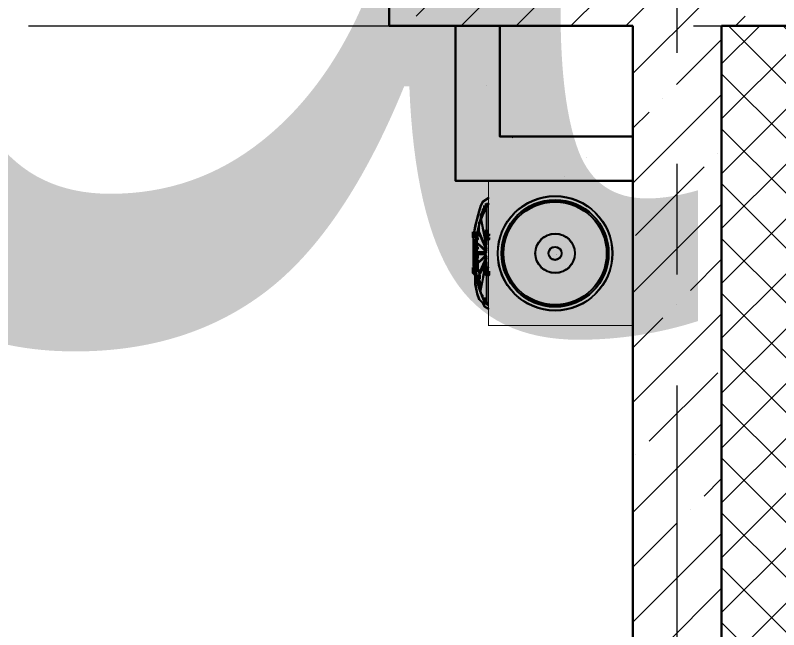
# Model space of a CAD drawing. Header units: millimetres. Extents: x -13407 to 8063098, y -54153 to 109271.
# Drawn here: x 11407 to 13129, y 4888 to 6274 of the extents above; entities that cross this region are included whole.
import ezdxf
from ezdxf.enums import TextEntityAlignment as Align

# ---------------------------------------------------------------- set-up
doc = ezdxf.new("R2018")
doc.units = ezdxf.units.MM
doc.linetypes.add('CENTER', pattern=[2, 1.25, -0.25, 0.25, -0.25])
doc.layers.get('Defpoints').update_dxf_attribs({"color": 6})
for name, color, linetype, lineweight in [('АР_Маркер экспликации', 239, 'Continuous', 13), ('АР_Номер помещения', 1, 'Continuous', 25), ('АР_Оси', 193, 'Continuous', 9), ('АР_Перегородки газоблок', 165, 'Continuous', 30), ('АР_Помещения_площадь', 19, 'Continuous', 9), ('АР_Сущ Несущая стена', 202, 'Continuous', 30), ('АР_Утеплитель', 250, 'Continuous', 9), ('АР_Штриховка монолит', 250, 'Continuous', 9)]:
    doc.layers.add(name, color=color, linetype=linetype, lineweight=lineweight)
doc.layers.add('АР_Названия помещений', color=124, linetype='Continuous', lineweight=5, plot=False)
doc.layers.add('ТХ_обор_бытовое', color=14, linetype='Continuous')
doc.styles.add('ISOCPEUR', font='isocpeur.ttf', dxfattribs={"width": 0.7})
doc.styles.get("Standard").update_dxf_attribs({"font": 'arial.ttf'})

# ---------------------------------------------------------------- blocks, each defined once
blk = doc.blocks.new('*U628')
at = {"layer": 'Defpoints', "color": 7, "style": 'ISOCPEUR', "width": 0.7}
blk.add_attdef('ПЛОЩАДЬ_ПОМЕЩЕНИЯ', text='', height=200, dxfattribs=at).set_placement((652.3, 637), align=Align.MIDDLE_RIGHT)
at = {"layer": 'Defpoints', "color": 7, "style": 'ISOCPEUR', "width": 0.7, "flags": 1}
blk.add_attdef('КАТЕГОРИЯ', (-499.2, -2092.2), '', height=250, dxfattribs=at)
at = {"layer": 'АР_Номер помещения', "color": 7, "style": 'ISOCPEUR', "width": 0.7}
blk.add_attdef('НОМЕР_ПОМЕЩЕНИЯ', text='', height=300, dxfattribs=at).set_placement((224.3, 2313.9), align=Align.MIDDLE_CENTER)
at = {"layer": 'АР_Помещения_площадь', "color": 7, "lineweight": 30, "width": 0.7, "flags": 104}
blk.add_attdef('ИМЯ_ПОМЕЩЕНИЯ', text='', height=100, dxfattribs=at).set_placement((157.6, 1217.1), align=Align.MIDDLE_CENTER)
blk = doc.blocks.new('*U620')
at = {"layer": 'Defpoints', "color": 7, "style": 'ISOCPEUR', "width": 0.7}
blk.add_attdef('ПЛОЩАДЬ_ПОМЕЩЕНИЯ', text='', height=200, dxfattribs=at).set_placement((-12416, 1484.1), align=Align.MIDDLE_RIGHT)
at = {"layer": 'Defpoints', "color": 7, "style": 'ISOCPEUR', "width": 0.7, "flags": 1}
blk.add_attdef('КАТЕГОРИЯ', (-499.2, -2092.2), '', height=250, dxfattribs=at)
at = {"layer": 'АР_Номер помещения', "color": 7, "style": 'ISOCPEUR', "width": 0.7}
blk.add_attdef('НОМЕР_ПОМЕЩЕНИЯ', text='', height=300, dxfattribs=at).set_placement((-13742.3, 2212.4), align=Align.MIDDLE_CENTER)
at = {"layer": 'АР_Помещения_площадь', "color": 7, "lineweight": 30, "width": 0.7, "flags": 104}
blk.add_attdef('ИМЯ_ПОМЕЩЕНИЯ', text='', height=100, dxfattribs=at).set_placement((157.6, 1217.1), align=Align.MIDDLE_CENTER)
blk = doc.blocks.new('*U643')
at = {"layer": 'Defpoints', "color": 7, "style": 'ISOCPEUR', "width": 0.7}
blk.add_attdef('ПЛОЩАДЬ_ПОМЕЩЕНИЯ', text='', height=200, dxfattribs=at).set_placement((-11679.8, 1068.5), align=Align.MIDDLE_RIGHT)
at = {"layer": 'Defpoints', "color": 7, "style": 'ISOCPEUR', "width": 0.7, "flags": 1}
blk.add_attdef('КАТЕГОРИЯ', (-499.2, -2092.2), '', height=250, dxfattribs=at)
at = {"layer": 'АР_Номер помещения', "color": 7, "style": 'ISOCPEUR', "width": 0.7}
blk.add_attdef('НОМЕР_ПОМЕЩЕНИЯ', text='', height=300, dxfattribs=at).set_placement((-11960.1, 1759.6), align=Align.MIDDLE_CENTER)
at = {"layer": 'АР_Помещения_площадь', "color": 7, "lineweight": 30, "width": 0.7, "flags": 104}
blk.add_attdef('ИМЯ_ПОМЕЩЕНИЯ', text='', height=100, dxfattribs=at).set_placement((157.6, 1217.1), align=Align.MIDDLE_CENTER)
blk = doc.blocks.new('У300')
at = {"layer": 'ТХ_обор_бытовое', "transparency": 33554559}
for points in [[(-230550.5, 67413.5), (-230554.7, 67413.5), (-230554.7, 67409.3), (-230550.5, 67405.1), (-230546.2, 67409.3), (-230546.2, 67413.5)], [(-230550.5, 67413), (-230554.7, 67413), (-230554.7, 67408.8), (-230550.5, 67404.6), (-230546.3, 67408.8), (-230546.3, 67413)], [(-230546.2, 67417.8), (-230550.5, 67417.8), (-230550.5, 67413.5), (-230546.2, 67409.3), (-230542, 67413.5), (-230542, 67417.8)], [(-230546.3, 67417.3), (-230550.5, 67417.3), (-230550.5, 67413), (-230546.3, 67408.8), (-230542, 67413), (-230542, 67417.3)], [(-230575.9, 67354.3), (-230580.1, 67354.3), (-230580.1, 67350), (-230575.9, 67345.8), (-230571.6, 67350), (-230571.6, 67354.3)], [(-230575.9, 67354.3), (-230580.1, 67354.3), (-230580.1, 67350), (-230575.9, 67345.8), (-230571.6, 67350), (-230571.6, 67354.3)], [(-230575.9, 67354.3), (-230580.1, 67354.3), (-230580.1, 67350), (-230575.9, 67345.8), (-230571.6, 67350), (-230571.6, 67354.3)], [(-230575.9, 67354.3), (-230580.1, 67354.3), (-230580.1, 67350), (-230575.9, 67345.8), (-230571.6, 67350), (-230571.6, 67354.3)], [(-230575.9, 67354.3), (-230580.1, 67354.3), (-230580.1, 67350), (-230575.9, 67345.8), (-230571.6, 67350), (-230571.6, 67354.3)], [(-230575.9, 67354.3), (-230580.1, 67354.3), (-230580.1, 67350), (-230575.9, 67345.8), (-230571.6, 67350), (-230571.6, 67354.3)], [(-230575.9, 67353.8), (-230580.1, 67353.8), (-230580.1, 67349.5), (-230575.9, 67345.3), (-230571.7, 67349.5), (-230571.7, 67353.8)], [(-230575.9, 67353.8), (-230580.1, 67353.8), (-230580.1, 67349.5), (-230575.9, 67345.3), (-230571.7, 67349.5), (-230571.7, 67353.8)], [(-230575.9, 67353.8), (-230580.1, 67353.8), (-230580.1, 67349.5), (-230575.9, 67345.3), (-230571.7, 67349.5), (-230571.7, 67353.8)], [(-230575.9, 67353.8), (-230580.1, 67353.8), (-230580.1, 67349.5), (-230575.9, 67345.3), (-230571.7, 67349.5), (-230571.7, 67353.8)], [(-230575.9, 67353.8), (-230580.1, 67353.8), (-230580.1, 67349.5), (-230575.9, 67345.3), (-230571.7, 67349.5), (-230571.7, 67353.8)], [(-230575.9, 67353.8), (-230580.1, 67353.8), (-230580.1, 67349.5), (-230575.9, 67345.3), (-230571.7, 67349.5), (-230571.7, 67353.8)], [(-230571.6, 67354.3), (-230575.9, 67354.3), (-230575.9, 67350), (-230571.6, 67345.8), (-230567.4, 67350), (-230567.4, 67354.3)], [(-230571.6, 67354.3), (-230575.9, 67354.3), (-230575.9, 67350), (-230571.6, 67345.8), (-230567.4, 67350), (-230567.4, 67354.3)], [(-230571.6, 67354.3), (-230575.9, 67354.3), (-230575.9, 67350), (-230571.6, 67345.8), (-230567.4, 67350), (-230567.4, 67354.3)], [(-230571.6, 67354.3), (-230575.9, 67354.3), (-230575.9, 67350), (-230571.6, 67345.8), (-230567.4, 67350), (-230567.4, 67354.3)], [(-230571.6, 67354.3), (-230575.9, 67354.3), (-230575.9, 67350), (-230571.6, 67345.8), (-230567.4, 67350), (-230567.4, 67354.3)], [(-230571.7, 67353.8), (-230575.9, 67353.8), (-230575.9, 67349.5), (-230571.7, 67345.3), (-230567.4, 67349.5), (-230567.4, 67353.8)], [(-230571.7, 67353.8), (-230575.9, 67353.8), (-230575.9, 67349.5), (-230571.7, 67345.3), (-230567.4, 67349.5), (-230567.4, 67353.8)], [(-230571.7, 67353.8), (-230575.9, 67353.8), (-230575.9, 67349.5), (-230571.7, 67345.3), (-230567.4, 67349.5), (-230567.4, 67353.8)], [(-230571.7, 67353.8), (-230575.9, 67353.8), (-230575.9, 67349.5), (-230571.7, 67345.3), (-230567.4, 67349.5), (-230567.4, 67353.8)], [(-230571.7, 67353.8), (-230575.9, 67353.8), (-230575.9, 67349.5), (-230571.7, 67345.3), (-230567.4, 67349.5), (-230567.4, 67353.8)], [(-230546.2, 67358.5), (-230550.5, 67358.5), (-230550.5, 67354.3), (-230546.2, 67350), (-230542, 67354.3), (-230542, 67358.5)], [(-230546.2, 67358.5), (-230550.5, 67358.5), (-230550.5, 67354.3), (-230546.2, 67350), (-230542, 67354.3), (-230542, 67358.5)], [(-230546.3, 67358), (-230550.5, 67358), (-230550.5, 67353.8), (-230546.3, 67349.5), (-230542, 67353.8), (-230542, 67358)], [(-230546.3, 67358), (-230550.5, 67358), (-230550.5, 67353.8), (-230546.3, 67349.5), (-230542, 67353.8), (-230542, 67358)], [(-230546.2, 67354.3), (-230550.5, 67354.3), (-230550.5, 67350), (-230546.2, 67345.8), (-230542, 67350), (-230542, 67354.3)], [(-230546.2, 67354.3), (-230550.5, 67354.3), (-230550.5, 67350), (-230546.2, 67345.8), (-230542, 67350), (-230542, 67354.3)], [(-230546.2, 67354.3), (-230550.5, 67354.3), (-230550.5, 67350), (-230546.2, 67345.8), (-230542, 67350), (-230542, 67354.3)], [(-230546.3, 67353.8), (-230550.5, 67353.8), (-230550.5, 67349.5), (-230546.3, 67345.3), (-230542, 67349.5), (-230542, 67353.8)], [(-230546.3, 67353.8), (-230550.5, 67353.8), (-230550.5, 67349.5), (-230546.3, 67345.3), (-230542, 67349.5), (-230542, 67353.8)], [(-230546.3, 67353.8), (-230550.5, 67353.8), (-230550.5, 67349.5), (-230546.3, 67345.3), (-230542, 67349.5), (-230542, 67353.8)], [(-230575.9, 67350), (-230580.1, 67350), (-230580.1, 67345.8), (-230575.9, 67341.6), (-230571.6, 67345.8), (-230571.6, 67350)], [(-230575.9, 67350), (-230580.1, 67350), (-230580.1, 67345.8), (-230575.9, 67341.6), (-230571.6, 67345.8), (-230571.6, 67350)], [(-230575.9, 67350), (-230580.1, 67350), (-230580.1, 67345.8), (-230575.9, 67341.6), (-230571.6, 67345.8), (-230571.6, 67350)], [(-230575.9, 67350), (-230580.1, 67350), (-230580.1, 67345.8), (-230575.9, 67341.6), (-230571.6, 67345.8), (-230571.6, 67350)], [(-230575.9, 67350), (-230580.1, 67350), (-230580.1, 67345.8), (-230575.9, 67341.6), (-230571.6, 67345.8), (-230571.6, 67350)], [(-230575.9, 67350), (-230580.1, 67350), (-230580.1, 67345.8), (-230575.9, 67341.6), (-230571.6, 67345.8), (-230571.6, 67350)], [(-230575.9, 67350), (-230580.1, 67350), (-230580.1, 67345.8), (-230575.9, 67341.6), (-230571.6, 67345.8), (-230571.6, 67350)], [(-230575.9, 67350), (-230580.1, 67350), (-230580.1, 67345.8), (-230575.9, 67341.6), (-230571.6, 67345.8), (-230571.6, 67350)], [(-230575.9, 67350), (-230580.1, 67350), (-230580.1, 67345.8), (-230575.9, 67341.6), (-230571.6, 67345.8), (-230571.6, 67350)], [(-230575.9, 67350), (-230580.1, 67350), (-230580.1, 67345.8), (-230575.9, 67341.6), (-230571.6, 67345.8), (-230571.6, 67350)], [(-230575.9, 67350), (-230580.1, 67350), (-230580.1, 67345.8), (-230575.9, 67341.6), (-230571.6, 67345.8), (-230571.6, 67350)], [(-230575.9, 67350), (-230580.1, 67350), (-230580.1, 67345.8), (-230575.9, 67341.6), (-230571.6, 67345.8), (-230571.6, 67350)], [(-230575.9, 67350), (-230580.1, 67350), (-230580.1, 67345.8), (-230575.9, 67341.6), (-230571.6, 67345.8), (-230571.6, 67350)], [(-230575.9, 67349.5), (-230580.1, 67349.5), (-230580.1, 67345.3), (-230575.9, 67341.1), (-230571.7, 67345.3), (-230571.7, 67349.5)], [(-230575.9, 67349.5), (-230580.1, 67349.5), (-230580.1, 67345.3), (-230575.9, 67341.1), (-230571.7, 67345.3), (-230571.7, 67349.5)], [(-230575.9, 67349.5), (-230580.1, 67349.5), (-230580.1, 67345.3), (-230575.9, 67341.1), (-230571.7, 67345.3), (-230571.7, 67349.5)], [(-230575.9, 67349.5), (-230580.1, 67349.5), (-230580.1, 67345.3), (-230575.9, 67341.1), (-230571.7, 67345.3), (-230571.7, 67349.5)], [(-230575.9, 67349.5), (-230580.1, 67349.5), (-230580.1, 67345.3), (-230575.9, 67341.1), (-230571.7, 67345.3), (-230571.7, 67349.5)], [(-230575.9, 67349.5), (-230580.1, 67349.5), (-230580.1, 67345.3), (-230575.9, 67341.1), (-230571.7, 67345.3), (-230571.7, 67349.5)], [(-230575.9, 67349.5), (-230580.1, 67349.5), (-230580.1, 67345.3), (-230575.9, 67341.1), (-230571.7, 67345.3), (-230571.7, 67349.5)], [(-230575.9, 67349.5), (-230580.1, 67349.5), (-230580.1, 67345.3), (-230575.9, 67341.1), (-230571.7, 67345.3), (-230571.7, 67349.5)], [(-230575.9, 67349.5), (-230580.1, 67349.5), (-230580.1, 67345.3), (-230575.9, 67341.1), (-230571.7, 67345.3), (-230571.7, 67349.5)], [(-230575.9, 67349.5), (-230580.1, 67349.5), (-230580.1, 67345.3), (-230575.9, 67341.1), (-230571.7, 67345.3), (-230571.7, 67349.5)], [(-230575.9, 67349.5), (-230580.1, 67349.5), (-230580.1, 67345.3), (-230575.9, 67341.1), (-230571.7, 67345.3), (-230571.7, 67349.5)], [(-230575.9, 67349.5), (-230580.1, 67349.5), (-230580.1, 67345.3), (-230575.9, 67341.1), (-230571.7, 67345.3), (-230571.7, 67349.5)], [(-230575.9, 67349.5), (-230580.1, 67349.5), (-230580.1, 67345.3), (-230575.9, 67341.1), (-230571.7, 67345.3), (-230571.7, 67349.5)], [(-230575.9, 67345.8), (-230580.1, 67345.8), (-230580.1, 67341.6), (-230575.9, 67337.3), (-230571.6, 67341.6), (-230571.6, 67345.8)], [(-230575.9, 67345.3), (-230580.1, 67345.3), (-230580.1, 67341.1), (-230575.9, 67336.8), (-230571.7, 67341.1), (-230571.7, 67345.3)], [(-230571.6, 67350), (-230575.9, 67350), (-230575.9, 67345.8), (-230571.6, 67341.6), (-230567.4, 67345.8), (-230567.4, 67350)], [(-230571.6, 67350), (-230575.9, 67350), (-230575.9, 67345.8), (-230571.6, 67341.6), (-230567.4, 67345.8), (-230567.4, 67350)], [(-230571.6, 67350), (-230575.9, 67350), (-230575.9, 67345.8), (-230571.6, 67341.6), (-230567.4, 67345.8), (-230567.4, 67350)], [(-230571.6, 67350), (-230575.9, 67350), (-230575.9, 67345.8), (-230571.6, 67341.6), (-230567.4, 67345.8), (-230567.4, 67350)], [(-230571.6, 67350), (-230575.9, 67350), (-230575.9, 67345.8), (-230571.6, 67341.6), (-230567.4, 67345.8), (-230567.4, 67350)], [(-230571.6, 67350), (-230575.9, 67350), (-230575.9, 67345.8), (-230571.6, 67341.6), (-230567.4, 67345.8), (-230567.4, 67350)], [(-230571.6, 67350), (-230575.9, 67350), (-230575.9, 67345.8), (-230571.6, 67341.6), (-230567.4, 67345.8), (-230567.4, 67350)], [(-230571.6, 67350), (-230575.9, 67350), (-230575.9, 67345.8), (-230571.6, 67341.6), (-230567.4, 67345.8), (-230567.4, 67350)], [(-230571.7, 67349.5), (-230575.9, 67349.5), (-230575.9, 67345.3), (-230571.7, 67341.1), (-230567.4, 67345.3), (-230567.4, 67349.5)], [(-230571.7, 67349.5), (-230575.9, 67349.5), (-230575.9, 67345.3), (-230571.7, 67341.1), (-230567.4, 67345.3), (-230567.4, 67349.5)], [(-230571.7, 67349.5), (-230575.9, 67349.5), (-230575.9, 67345.3), (-230571.7, 67341.1), (-230567.4, 67345.3), (-230567.4, 67349.5)], [(-230571.7, 67349.5), (-230575.9, 67349.5), (-230575.9, 67345.3), (-230571.7, 67341.1), (-230567.4, 67345.3), (-230567.4, 67349.5)], [(-230571.7, 67349.5), (-230575.9, 67349.5), (-230575.9, 67345.3), (-230571.7, 67341.1), (-230567.4, 67345.3), (-230567.4, 67349.5)], [(-230571.7, 67349.5), (-230575.9, 67349.5), (-230575.9, 67345.3), (-230571.7, 67341.1), (-230567.4, 67345.3), (-230567.4, 67349.5)], [(-230571.7, 67349.5), (-230575.9, 67349.5), (-230575.9, 67345.3), (-230571.7, 67341.1), (-230567.4, 67345.3), (-230567.4, 67349.5)], [(-230571.7, 67349.5), (-230575.9, 67349.5), (-230575.9, 67345.3), (-230571.7, 67341.1), (-230567.4, 67345.3), (-230567.4, 67349.5)], [(-230567.4, 67341.1), (-230571.7, 67341.1), (-230571.7, 67336.8), (-230567.4, 67332.6), (-230563.2, 67336.8), (-230563.2, 67341.1)], [(-230567.4, 67341.6), (-230571.6, 67341.6), (-230571.6, 67337.3), (-230567.4, 67333.1), (-230563.2, 67337.3), (-230563.2, 67341.6)], [(-230546.2, 67350), (-230550.5, 67350), (-230550.5, 67345.8), (-230546.2, 67341.6), (-230542, 67345.8), (-230542, 67350)], [(-230546.3, 67349.5), (-230550.5, 67349.5), (-230550.5, 67345.3), (-230546.3, 67341.1), (-230542, 67345.3), (-230542, 67349.5)], [(-230546.2, 67345.8), (-230550.5, 67345.8), (-230550.5, 67341.6), (-230546.2, 67337.3), (-230542, 67341.6), (-230542, 67345.8)], [(-230546.2, 67345.8), (-230550.5, 67345.8), (-230550.5, 67341.6), (-230546.2, 67337.3), (-230542, 67341.6), (-230542, 67345.8)], [(-230546.2, 67345.8), (-230550.5, 67345.8), (-230550.5, 67341.6), (-230546.2, 67337.3), (-230542, 67341.6), (-230542, 67345.8)], [(-230546.2, 67345.8), (-230550.5, 67345.8), (-230550.5, 67341.6), (-230546.2, 67337.3), (-230542, 67341.6), (-230542, 67345.8)], [(-230546.3, 67345.3), (-230550.5, 67345.3), (-230550.5, 67341.1), (-230546.3, 67336.8), (-230542, 67341.1), (-230542, 67345.3)], [(-230546.3, 67345.3), (-230550.5, 67345.3), (-230550.5, 67341.1), (-230546.3, 67336.8), (-230542, 67341.1), (-230542, 67345.3)], [(-230546.3, 67345.3), (-230550.5, 67345.3), (-230550.5, 67341.1), (-230546.3, 67336.8), (-230542, 67341.1), (-230542, 67345.3)], [(-230546.3, 67345.3), (-230550.5, 67345.3), (-230550.5, 67341.1), (-230546.3, 67336.8), (-230542, 67341.1), (-230542, 67345.3)], [(-230542, 67349.5), (-230546.3, 67349.5), (-230546.3, 67345.3), (-230542, 67341.1), (-230537.8, 67345.3), (-230537.8, 67349.5)], [(-230542, 67341.1), (-230546.3, 67341.1), (-230546.3, 67336.8), (-230542, 67332.6), (-230537.8, 67336.8), (-230537.8, 67341.1)], [(-230542, 67341.1), (-230546.3, 67341.1), (-230546.3, 67336.8), (-230542, 67332.6), (-230537.8, 67336.8), (-230537.8, 67341.1)], [(-230542, 67350), (-230546.2, 67350), (-230546.2, 67345.8), (-230542, 67341.6), (-230537.8, 67345.8), (-230537.8, 67350)], [(-230542, 67341.6), (-230546.2, 67341.6), (-230546.2, 67337.3), (-230542, 67333.1), (-230537.8, 67337.3), (-230537.8, 67341.6)], [(-230542, 67341.6), (-230546.2, 67341.6), (-230546.2, 67337.3), (-230542, 67333.1), (-230537.8, 67337.3), (-230537.8, 67341.6)], [(-230567.4, 67328.4), (-230571.7, 67328.4), (-230571.7, 67324.1), (-230567.4, 67319.9), (-230563.2, 67324.1), (-230563.2, 67328.4)], [(-230567.4, 67319.9), (-230571.7, 67319.9), (-230571.7, 67315.7), (-230567.4, 67311.4), (-230563.2, 67315.7), (-230563.2, 67319.9)], [(-230567.4, 67328.9), (-230571.6, 67328.9), (-230571.6, 67324.6), (-230567.4, 67320.4), (-230563.2, 67324.6), (-230563.2, 67328.9)], [(-230567.4, 67320.4), (-230571.6, 67320.4), (-230571.6, 67316.2), (-230567.4, 67311.9), (-230563.2, 67316.2), (-230563.2, 67320.4)], [(-230567.4, 67307.2), (-230571.7, 67307.2), (-230571.7, 67303), (-230567.4, 67298.7), (-230563.2, 67303), (-230563.2, 67307.2)], [(-230567.4, 67303), (-230571.7, 67303), (-230571.7, 67298.7), (-230567.4, 67294.5), (-230563.2, 67298.7), (-230563.2, 67303)], [(-230567.4, 67303), (-230571.7, 67303), (-230571.7, 67298.7), (-230567.4, 67294.5), (-230563.2, 67298.7), (-230563.2, 67303)], [(-230567.4, 67307.7), (-230571.6, 67307.7), (-230571.6, 67303.5), (-230567.4, 67299.2), (-230563.2, 67303.5), (-230563.2, 67307.7)], [(-230567.4, 67303.5), (-230571.6, 67303.5), (-230571.6, 67299.2), (-230567.4, 67295), (-230563.2, 67299.2), (-230563.2, 67303.5)], [(-230567.4, 67303.5), (-230571.6, 67303.5), (-230571.6, 67299.2), (-230567.4, 67295), (-230563.2, 67299.2), (-230563.2, 67303.5)], [(-230567.4, 67298.7), (-230571.7, 67298.7), (-230571.7, 67294.5), (-230567.4, 67290.3), (-230563.2, 67294.5), (-230563.2, 67298.7)], [(-230567.4, 67298.7), (-230571.7, 67298.7), (-230571.7, 67294.5), (-230567.4, 67290.3), (-230563.2, 67294.5), (-230563.2, 67298.7)], [(-230567.4, 67298.7), (-230571.7, 67298.7), (-230571.7, 67294.5), (-230567.4, 67290.3), (-230563.2, 67294.5), (-230563.2, 67298.7)], [(-230567.4, 67298.7), (-230571.7, 67298.7), (-230571.7, 67294.5), (-230567.4, 67290.3), (-230563.2, 67294.5), (-230563.2, 67298.7)], [(-230567.4, 67290.3), (-230571.7, 67290.3), (-230571.7, 67286), (-230567.4, 67281.8), (-230563.2, 67286), (-230563.2, 67290.3)], [(-230567.4, 67299.2), (-230571.6, 67299.2), (-230571.6, 67295), (-230567.4, 67290.8), (-230563.2, 67295), (-230563.2, 67299.2)], [(-230567.4, 67299.2), (-230571.6, 67299.2), (-230571.6, 67295), (-230567.4, 67290.8), (-230563.2, 67295), (-230563.2, 67299.2)], [(-230567.4, 67299.2), (-230571.6, 67299.2), (-230571.6, 67295), (-230567.4, 67290.8), (-230563.2, 67295), (-230563.2, 67299.2)], [(-230567.4, 67299.2), (-230571.6, 67299.2), (-230571.6, 67295), (-230567.4, 67290.8), (-230563.2, 67295), (-230563.2, 67299.2)], [(-230567.4, 67290.8), (-230571.6, 67290.8), (-230571.6, 67286.5), (-230567.4, 67282.3), (-230563.2, 67286.5), (-230563.2, 67290.8)], [(-230575.9, 67273.8), (-230580.1, 67273.8), (-230580.1, 67269.6), (-230575.9, 67265.4), (-230571.6, 67269.6), (-230571.6, 67273.8)], [(-230575.9, 67273.8), (-230580.1, 67273.8), (-230580.1, 67269.6), (-230575.9, 67265.4), (-230571.6, 67269.6), (-230571.6, 67273.8)], [(-230575.9, 67273.3), (-230580.1, 67273.3), (-230580.1, 67269.1), (-230575.9, 67264.9), (-230571.7, 67269.1), (-230571.7, 67273.3)], [(-230575.9, 67273.3), (-230580.1, 67273.3), (-230580.1, 67269.1), (-230575.9, 67264.9), (-230571.7, 67269.1), (-230571.7, 67273.3)], [(-230575.9, 67269.6), (-230580.1, 67269.6), (-230580.1, 67265.4), (-230575.9, 67261.1), (-230571.6, 67265.4), (-230571.6, 67269.6)], [(-230575.9, 67269.6), (-230580.1, 67269.6), (-230580.1, 67265.4), (-230575.9, 67261.1), (-230571.6, 67265.4), (-230571.6, 67269.6)], [(-230575.9, 67269.6), (-230580.1, 67269.6), (-230580.1, 67265.4), (-230575.9, 67261.1), (-230571.6, 67265.4), (-230571.6, 67269.6)], [(-230575.9, 67269.6), (-230580.1, 67269.6), (-230580.1, 67265.4), (-230575.9, 67261.1), (-230571.6, 67265.4), (-230571.6, 67269.6)], [(-230575.9, 67269.6), (-230580.1, 67269.6), (-230580.1, 67265.4), (-230575.9, 67261.1), (-230571.6, 67265.4), (-230571.6, 67269.6)], [(-230575.9, 67269.6), (-230580.1, 67269.6), (-230580.1, 67265.4), (-230575.9, 67261.1), (-230571.6, 67265.4), (-230571.6, 67269.6)], [(-230575.9, 67269.6), (-230580.1, 67269.6), (-230580.1, 67265.4), (-230575.9, 67261.1), (-230571.6, 67265.4), (-230571.6, 67269.6)], [(-230575.9, 67269.6), (-230580.1, 67269.6), (-230580.1, 67265.4), (-230575.9, 67261.1), (-230571.6, 67265.4), (-230571.6, 67269.6)], [(-230575.9, 67269.6), (-230580.1, 67269.6), (-230580.1, 67265.4), (-230575.9, 67261.1), (-230571.6, 67265.4), (-230571.6, 67269.6)], [(-230575.9, 67269.1), (-230580.1, 67269.1), (-230580.1, 67264.9), (-230575.9, 67260.6), (-230571.7, 67264.9), (-230571.7, 67269.1)], [(-230575.9, 67269.1), (-230580.1, 67269.1), (-230580.1, 67264.9), (-230575.9, 67260.6), (-230571.7, 67264.9), (-230571.7, 67269.1)], [(-230575.9, 67269.1), (-230580.1, 67269.1), (-230580.1, 67264.9), (-230575.9, 67260.6), (-230571.7, 67264.9), (-230571.7, 67269.1)], [(-230575.9, 67269.1), (-230580.1, 67269.1), (-230580.1, 67264.9), (-230575.9, 67260.6), (-230571.7, 67264.9), (-230571.7, 67269.1)], [(-230575.9, 67269.1), (-230580.1, 67269.1), (-230580.1, 67264.9), (-230575.9, 67260.6), (-230571.7, 67264.9), (-230571.7, 67269.1)], [(-230575.9, 67269.1), (-230580.1, 67269.1), (-230580.1, 67264.9), (-230575.9, 67260.6), (-230571.7, 67264.9), (-230571.7, 67269.1)], [(-230575.9, 67269.1), (-230580.1, 67269.1), (-230580.1, 67264.9), (-230575.9, 67260.6), (-230571.7, 67264.9), (-230571.7, 67269.1)], [(-230575.9, 67269.1), (-230580.1, 67269.1), (-230580.1, 67264.9), (-230575.9, 67260.6), (-230571.7, 67264.9), (-230571.7, 67269.1)], [(-230575.9, 67269.1), (-230580.1, 67269.1), (-230580.1, 67264.9), (-230575.9, 67260.6), (-230571.7, 67264.9), (-230571.7, 67269.1)], [(-230571.6, 67269.6), (-230575.9, 67269.6), (-230575.9, 67265.4), (-230571.6, 67261.1), (-230567.4, 67265.4), (-230567.4, 67269.6)], [(-230571.6, 67269.6), (-230575.9, 67269.6), (-230575.9, 67265.4), (-230571.6, 67261.1), (-230567.4, 67265.4), (-230567.4, 67269.6)], [(-230571.6, 67269.6), (-230575.9, 67269.6), (-230575.9, 67265.4), (-230571.6, 67261.1), (-230567.4, 67265.4), (-230567.4, 67269.6)], [(-230571.6, 67269.6), (-230575.9, 67269.6), (-230575.9, 67265.4), (-230571.6, 67261.1), (-230567.4, 67265.4), (-230567.4, 67269.6)], [(-230571.6, 67269.6), (-230575.9, 67269.6), (-230575.9, 67265.4), (-230571.6, 67261.1), (-230567.4, 67265.4), (-230567.4, 67269.6)], [(-230571.6, 67269.6), (-230575.9, 67269.6), (-230575.9, 67265.4), (-230571.6, 67261.1), (-230567.4, 67265.4), (-230567.4, 67269.6)], [(-230571.6, 67269.6), (-230575.9, 67269.6), (-230575.9, 67265.4), (-230571.6, 67261.1), (-230567.4, 67265.4), (-230567.4, 67269.6)], [(-230571.6, 67269.6), (-230575.9, 67269.6), (-230575.9, 67265.4), (-230571.6, 67261.1), (-230567.4, 67265.4), (-230567.4, 67269.6)], [(-230571.6, 67269.6), (-230575.9, 67269.6), (-230575.9, 67265.4), (-230571.6, 67261.1), (-230567.4, 67265.4), (-230567.4, 67269.6)], [(-230571.7, 67269.1), (-230575.9, 67269.1), (-230575.9, 67264.9), (-230571.7, 67260.6), (-230567.4, 67264.9), (-230567.4, 67269.1)], [(-230571.7, 67269.1), (-230575.9, 67269.1), (-230575.9, 67264.9), (-230571.7, 67260.6), (-230567.4, 67264.9), (-230567.4, 67269.1)], [(-230571.7, 67269.1), (-230575.9, 67269.1), (-230575.9, 67264.9), (-230571.7, 67260.6), (-230567.4, 67264.9), (-230567.4, 67269.1)], [(-230571.7, 67269.1), (-230575.9, 67269.1), (-230575.9, 67264.9), (-230571.7, 67260.6), (-230567.4, 67264.9), (-230567.4, 67269.1)], [(-230571.7, 67269.1), (-230575.9, 67269.1), (-230575.9, 67264.9), (-230571.7, 67260.6), (-230567.4, 67264.9), (-230567.4, 67269.1)], [(-230571.7, 67269.1), (-230575.9, 67269.1), (-230575.9, 67264.9), (-230571.7, 67260.6), (-230567.4, 67264.9), (-230567.4, 67269.1)], [(-230571.7, 67269.1), (-230575.9, 67269.1), (-230575.9, 67264.9), (-230571.7, 67260.6), (-230567.4, 67264.9), (-230567.4, 67269.1)], [(-230571.7, 67269.1), (-230575.9, 67269.1), (-230575.9, 67264.9), (-230571.7, 67260.6), (-230567.4, 67264.9), (-230567.4, 67269.1)], [(-230571.7, 67269.1), (-230575.9, 67269.1), (-230575.9, 67264.9), (-230571.7, 67260.6), (-230567.4, 67264.9), (-230567.4, 67269.1)], [(-230567.4, 67281.8), (-230571.7, 67281.8), (-230571.7, 67277.6), (-230567.4, 67273.3), (-230563.2, 67277.6), (-230563.2, 67281.8)], [(-230567.4, 67281.8), (-230571.7, 67281.8), (-230571.7, 67277.6), (-230567.4, 67273.3), (-230563.2, 67277.6), (-230563.2, 67281.8)], [(-230567.4, 67277.6), (-230571.7, 67277.6), (-230571.7, 67273.3), (-230567.4, 67269.1), (-230563.2, 67273.3), (-230563.2, 67277.6)], [(-230567.4, 67273.3), (-230571.7, 67273.3), (-230571.7, 67269.1), (-230567.4, 67264.9), (-230563.2, 67269.1), (-230563.2, 67273.3)], [(-230567.4, 67282.3), (-230571.6, 67282.3), (-230571.6, 67278.1), (-230567.4, 67273.8), (-230563.2, 67278.1), (-230563.2, 67282.3)], [(-230567.4, 67282.3), (-230571.6, 67282.3), (-230571.6, 67278.1), (-230567.4, 67273.8), (-230563.2, 67278.1), (-230563.2, 67282.3)], [(-230567.4, 67278.1), (-230571.6, 67278.1), (-230571.6, 67273.8), (-230567.4, 67269.6), (-230563.2, 67273.8), (-230563.2, 67278.1)], [(-230567.4, 67273.8), (-230571.6, 67273.8), (-230571.6, 67269.6), (-230567.4, 67265.4), (-230563.2, 67269.6), (-230563.2, 67273.8)], [(-230563.2, 67269.6), (-230567.4, 67269.6), (-230567.4, 67265.4), (-230563.2, 67261.1), (-230558.9, 67265.4), (-230558.9, 67269.6)], [(-230563.2, 67269.1), (-230567.4, 67269.1), (-230567.4, 67264.9), (-230563.2, 67260.6), (-230559, 67264.9), (-230559, 67269.1)], [(-230550.5, 67269.6), (-230554.7, 67269.6), (-230554.7, 67265.4), (-230550.5, 67261.1), (-230546.2, 67265.4), (-230546.2, 67269.6)], [(-230550.5, 67269.6), (-230554.7, 67269.6), (-230554.7, 67265.4), (-230550.5, 67261.1), (-230546.2, 67265.4), (-230546.2, 67269.6)], [(-230550.5, 67269.1), (-230554.7, 67269.1), (-230554.7, 67264.9), (-230550.5, 67260.6), (-230546.3, 67264.9), (-230546.3, 67269.1)], [(-230550.5, 67269.1), (-230554.7, 67269.1), (-230554.7, 67264.9), (-230550.5, 67260.6), (-230546.3, 67264.9), (-230546.3, 67269.1)], [(-230546.2, 67273.8), (-230550.5, 67273.8), (-230550.5, 67269.6), (-230546.2, 67265.4), (-230542, 67269.6), (-230542, 67273.8)], [(-230546.2, 67273.8), (-230550.5, 67273.8), (-230550.5, 67269.6), (-230546.2, 67265.4), (-230542, 67269.6), (-230542, 67273.8)], [(-230546.2, 67273.8), (-230550.5, 67273.8), (-230550.5, 67269.6), (-230546.2, 67265.4), (-230542, 67269.6), (-230542, 67273.8)], [(-230546.2, 67273.8), (-230550.5, 67273.8), (-230550.5, 67269.6), (-230546.2, 67265.4), (-230542, 67269.6), (-230542, 67273.8)], [(-230546.3, 67273.3), (-230550.5, 67273.3), (-230550.5, 67269.1), (-230546.3, 67264.9), (-230542, 67269.1), (-230542, 67273.3)], [(-230546.3, 67273.3), (-230550.5, 67273.3), (-230550.5, 67269.1), (-230546.3, 67264.9), (-230542, 67269.1), (-230542, 67273.3)], [(-230546.3, 67273.3), (-230550.5, 67273.3), (-230550.5, 67269.1), (-230546.3, 67264.9), (-230542, 67269.1), (-230542, 67273.3)], [(-230546.3, 67273.3), (-230550.5, 67273.3), (-230550.5, 67269.1), (-230546.3, 67264.9), (-230542, 67269.1), (-230542, 67273.3)], [(-230546.2, 67269.6), (-230550.5, 67269.6), (-230550.5, 67265.4), (-230546.2, 67261.1), (-230542, 67265.4), (-230542, 67269.6)], [(-230546.2, 67269.6), (-230550.5, 67269.6), (-230550.5, 67265.4), (-230546.2, 67261.1), (-230542, 67265.4), (-230542, 67269.6)], [(-230546.3, 67269.1), (-230550.5, 67269.1), (-230550.5, 67264.9), (-230546.3, 67260.6), (-230542, 67264.9), (-230542, 67269.1)], [(-230546.3, 67269.1), (-230550.5, 67269.1), (-230550.5, 67264.9), (-230546.3, 67260.6), (-230542, 67264.9), (-230542, 67269.1)], [(-230575.9, 67265.4), (-230580.1, 67265.4), (-230580.1, 67261.1), (-230575.9, 67256.9), (-230571.6, 67261.1), (-230571.6, 67265.4)], [(-230575.9, 67265.4), (-230580.1, 67265.4), (-230580.1, 67261.1), (-230575.9, 67256.9), (-230571.6, 67261.1), (-230571.6, 67265.4)], [(-230575.9, 67265.4), (-230580.1, 67265.4), (-230580.1, 67261.1), (-230575.9, 67256.9), (-230571.6, 67261.1), (-230571.6, 67265.4)], [(-230575.9, 67265.4), (-230580.1, 67265.4), (-230580.1, 67261.1), (-230575.9, 67256.9), (-230571.6, 67261.1), (-230571.6, 67265.4)], [(-230575.9, 67265.4), (-230580.1, 67265.4), (-230580.1, 67261.1), (-230575.9, 67256.9), (-230571.6, 67261.1), (-230571.6, 67265.4)], [(-230575.9, 67264.9), (-230580.1, 67264.9), (-230580.1, 67260.6), (-230575.9, 67256.4), (-230571.7, 67260.6), (-230571.7, 67264.9)], [(-230575.9, 67264.9), (-230580.1, 67264.9), (-230580.1, 67260.6), (-230575.9, 67256.4), (-230571.7, 67260.6), (-230571.7, 67264.9)], [(-230575.9, 67264.9), (-230580.1, 67264.9), (-230580.1, 67260.6), (-230575.9, 67256.4), (-230571.7, 67260.6), (-230571.7, 67264.9)], [(-230575.9, 67264.9), (-230580.1, 67264.9), (-230580.1, 67260.6), (-230575.9, 67256.4), (-230571.7, 67260.6), (-230571.7, 67264.9)], [(-230575.9, 67264.9), (-230580.1, 67264.9), (-230580.1, 67260.6), (-230575.9, 67256.4), (-230571.7, 67260.6), (-230571.7, 67264.9)], [(-230571.6, 67265.4), (-230575.9, 67265.4), (-230575.9, 67261.1), (-230571.6, 67256.9), (-230567.4, 67261.1), (-230567.4, 67265.4)], [(-230571.6, 67265.4), (-230575.9, 67265.4), (-230575.9, 67261.1), (-230571.6, 67256.9), (-230567.4, 67261.1), (-230567.4, 67265.4)], [(-230571.6, 67265.4), (-230575.9, 67265.4), (-230575.9, 67261.1), (-230571.6, 67256.9), (-230567.4, 67261.1), (-230567.4, 67265.4)], [(-230571.7, 67264.9), (-230575.9, 67264.9), (-230575.9, 67260.6), (-230571.7, 67256.4), (-230567.4, 67260.6), (-230567.4, 67264.9)], [(-230571.7, 67264.9), (-230575.9, 67264.9), (-230575.9, 67260.6), (-230571.7, 67256.4), (-230567.4, 67260.6), (-230567.4, 67264.9)], [(-230571.7, 67264.9), (-230575.9, 67264.9), (-230575.9, 67260.6), (-230571.7, 67256.4), (-230567.4, 67260.6), (-230567.4, 67264.9)], [(-230563.2, 67256.9), (-230567.4, 67256.9), (-230567.4, 67252.7), (-230563.2, 67248.4), (-230558.9, 67252.7), (-230558.9, 67256.9)], [(-230563.2, 67256.4), (-230567.4, 67256.4), (-230567.4, 67252.2), (-230563.2, 67247.9), (-230559, 67252.2), (-230559, 67256.4)], [(-230563.2, 67252.7), (-230567.4, 67252.7), (-230567.4, 67248.4), (-230563.2, 67244.2), (-230558.9, 67248.4), (-230558.9, 67252.7)], [(-230563.2, 67252.2), (-230567.4, 67252.2), (-230567.4, 67247.9), (-230563.2, 67243.7), (-230559, 67247.9), (-230559, 67252.2)], [(-230546.2, 67265.4), (-230550.5, 67265.4), (-230550.5, 67261.1), (-230546.2, 67256.9), (-230542, 67261.1), (-230542, 67265.4)], [(-230546.2, 67265.4), (-230550.5, 67265.4), (-230550.5, 67261.1), (-230546.2, 67256.9), (-230542, 67261.1), (-230542, 67265.4)], [(-230546.3, 67264.9), (-230550.5, 67264.9), (-230550.5, 67260.6), (-230546.3, 67256.4), (-230542, 67260.6), (-230542, 67264.9)], [(-230546.3, 67264.9), (-230550.5, 67264.9), (-230550.5, 67260.6), (-230546.3, 67256.4), (-230542, 67260.6), (-230542, 67264.9)], [(-230546.2, 67261.1), (-230550.5, 67261.1), (-230550.5, 67256.9), (-230546.2, 67252.7), (-230542, 67256.9), (-230542, 67261.1)], [(-230546.2, 67261.1), (-230550.5, 67261.1), (-230550.5, 67256.9), (-230546.2, 67252.7), (-230542, 67256.9), (-230542, 67261.1)], [(-230546.3, 67260.6), (-230550.5, 67260.6), (-230550.5, 67256.4), (-230546.3, 67252.2), (-230542, 67256.4), (-230542, 67260.6)], [(-230546.3, 67260.6), (-230550.5, 67260.6), (-230550.5, 67256.4), (-230546.3, 67252.2), (-230542, 67256.4), (-230542, 67260.6)], [(-230542, 67264.9), (-230546.3, 67264.9), (-230546.3, 67260.6), (-230542, 67256.4), (-230537.8, 67260.6), (-230537.8, 67264.9)], [(-230542, 67260.6), (-230546.3, 67260.6), (-230546.3, 67256.4), (-230542, 67252.2), (-230537.8, 67256.4), (-230537.8, 67260.6)], [(-230542, 67260.6), (-230546.3, 67260.6), (-230546.3, 67256.4), (-230542, 67252.2), (-230537.8, 67256.4), (-230537.8, 67260.6)], [(-230542, 67265.4), (-230546.2, 67265.4), (-230546.2, 67261.1), (-230542, 67256.9), (-230537.8, 67261.1), (-230537.8, 67265.4)], [(-230542, 67261.1), (-230546.2, 67261.1), (-230546.2, 67256.9), (-230542, 67252.7), (-230537.8, 67256.9), (-230537.8, 67261.1)], [(-230542, 67261.1), (-230546.2, 67261.1), (-230546.2, 67256.9), (-230542, 67252.7), (-230537.8, 67256.9), (-230537.8, 67261.1)], [(-230563.2, 67244.2), (-230567.4, 67244.2), (-230567.4, 67240), (-230563.2, 67235.7), (-230558.9, 67240), (-230558.9, 67244.2)], [(-230563.2, 67243.7), (-230567.4, 67243.7), (-230567.4, 67239.5), (-230563.2, 67235.2), (-230559, 67239.5), (-230559, 67243.7)], [(-230563.2, 67240), (-230567.4, 67240), (-230567.4, 67235.7), (-230563.2, 67231.5), (-230558.9, 67235.7), (-230558.9, 67240)], [(-230563.2, 67239.5), (-230567.4, 67239.5), (-230567.4, 67235.2), (-230563.2, 67231), (-230559, 67235.2), (-230559, 67239.5)], [(-230550.5, 67206.1), (-230554.7, 67206.1), (-230554.7, 67201.9), (-230550.5, 67197.6), (-230546.2, 67201.9), (-230546.2, 67206.1)], [(-230550.5, 67205.6), (-230554.7, 67205.6), (-230554.7, 67201.4), (-230550.5, 67197.1), (-230546.3, 67201.4), (-230546.3, 67205.6)]]:
    blk.add_hatch(color=256, dxfattribs=at).paths.add_polyline_path(points)
at = {"layer": 'ТХ_обор_бытовое', "const_width": 2}
blk.add_lwpolyline([(-230216, 67468.6), (-230216, 67142.6), (-230542, 67142.6), (-230542, 67468.6)], close=True, dxfattribs=at)
at = {"layer": 'ТХ_обор_бытовое'}
for points in [[(-230550.5, 67184.9), (-230554.7, 67193.4), (-230563.2, 67201.9), (-230567.4, 67214.6), (-230571.6, 67235.7), (-230571.6, 67252.7), (-230575.9, 67278.1), (-230575.9, 67299.2), (-230575.9, 67324.6), (-230575.9, 67345.8), (-230571.6, 67367), (-230567.4, 67383.9), (-230563.2, 67400.8), (-230558.9, 67413.5), (-230554.7, 67422), (-230542, 67430.5), (-230554.7, 67422), (-230558.9, 67413.5), (-230563.2, 67400.8), (-230567.4, 67383.9), (-230571.6, 67367), (-230575.9, 67345.8), (-230575.9, 67324.6), (-230575.9, 67299.2), (-230575.9, 67278.1), (-230571.6, 67252.7), (-230571.6, 67235.7), (-230567.4, 67214.6), (-230563.2, 67201.9), (-230554.7, 67193.4), (-230550.5, 67184.9), (-230542, 67180.7), (-230550.5, 67184.9), (-230554.7, 67193.4), (-230563.2, 67201.9), (-230567.4, 67214.6), (-230571.6, 67235.7), (-230571.6, 67252.7), (-230575.9, 67278.1), (-230575.9, 67299.2), (-230575.9, 67324.6), (-230575.9, 67345.8), (-230571.6, 67367), (-230567.4, 67383.9), (-230563.2, 67400.8), (-230558.9, 67413.5), (-230554.7, 67422), (-230542, 67430.5)], [(-230571.6, 67367), (-230575.9, 67345.8), (-230575.9, 67324.6), (-230575.9, 67299.2), (-230575.9, 67278.1)], [(-230542, 67354.3), (-230546.2, 67354.3), (-230546.2, 67350), (-230550.5, 67350), (-230550.5, 67345.8), (-230546.2, 67345.8), (-230546.2, 67341.6), (-230542, 67337.3), (-230546.2, 67341.6), (-230546.2, 67345.8), (-230550.5, 67345.8), (-230550.5, 67350), (-230546.2, 67350), (-230546.2, 67354.3)], [(-230575.9, 67350), (-230575.9, 67345.8), (-230575.9, 67350), (-230571.6, 67350), (-230571.6, 67345.8), (-230575.9, 67345.8)], [(-230542, 67350), (-230546.2, 67350), (-230546.2, 67345.8), (-230542, 67345.8)], [(-230389.6, 67303.5), (-230389.6, 67303.5)], [(-230567.4, 67278.1), (-230571.6, 67299.2)], [(-230542, 67265.4), (-230546.2, 67265.4), (-230546.2, 67261.1), (-230542, 67261.1)], [(-230542, 67193.4), (-230546.2, 67193.4), (-230550.5, 67193.4), (-230542, 67189.2)], [(-230542, 67180.7), (-230550.5, 67184.9), (-230542, 67180.7)]]:
    blk.add_lwpolyline(points, dxfattribs=at)
at = {"layer": 'ТХ_обор_бытовое', "elevation": -0.6}
for points in [[(-230550.5, 67184.4), (-230554.7, 67192.9), (-230563.2, 67201.4), (-230567.4, 67214.1), (-230571.7, 67235.2), (-230571.7, 67252.2), (-230575.9, 67277.6), (-230575.9, 67298.7), (-230575.9, 67324.1), (-230575.9, 67345.3), (-230571.7, 67366.5), (-230567.4, 67383.4), (-230563.2, 67400.3), (-230559, 67413), (-230554.7, 67421.5), (-230542, 67430), (-230554.7, 67421.5), (-230559, 67413), (-230563.2, 67400.3), (-230567.4, 67383.4), (-230571.7, 67366.5), (-230575.9, 67345.3), (-230575.9, 67324.1), (-230575.9, 67298.7), (-230575.9, 67277.6), (-230571.7, 67252.2), (-230571.7, 67235.2), (-230567.4, 67214.1), (-230563.2, 67201.4), (-230554.7, 67192.9), (-230550.5, 67184.4), (-230542, 67180.2), (-230550.5, 67184.4), (-230554.7, 67192.9), (-230563.2, 67201.4), (-230567.4, 67214.1), (-230571.7, 67235.2), (-230571.7, 67252.2), (-230575.9, 67277.6), (-230575.9, 67298.7), (-230575.9, 67324.1), (-230575.9, 67345.3), (-230571.7, 67366.5), (-230567.4, 67383.4), (-230563.2, 67400.3), (-230559, 67413), (-230554.7, 67421.5), (-230542, 67430)], [(-230571.7, 67366.5), (-230575.9, 67345.3), (-230575.9, 67324.1), (-230575.9, 67298.7), (-230575.9, 67277.6)], [(-230542, 67353.8), (-230546.3, 67353.8), (-230546.3, 67349.5), (-230550.5, 67349.5), (-230550.5, 67345.3), (-230546.3, 67345.3), (-230546.3, 67341.1), (-230542, 67336.8), (-230546.3, 67341.1), (-230546.3, 67345.3), (-230550.5, 67345.3), (-230550.5, 67349.5), (-230546.3, 67349.5), (-230546.3, 67353.8)], [(-230575.9, 67349.5), (-230575.9, 67345.3), (-230575.9, 67349.5), (-230571.7, 67349.5), (-230571.7, 67345.3), (-230575.9, 67345.3)], [(-230542, 67349.5), (-230546.3, 67349.5), (-230546.3, 67345.3), (-230542, 67345.3)], [(-230389.6, 67303), (-230389.6, 67303)], [(-230567.4, 67277.6), (-230571.7, 67298.7)], [(-230542, 67264.9), (-230546.3, 67264.9), (-230546.3, 67260.6), (-230542, 67260.6)], [(-230542, 67192.9), (-230546.3, 67192.9), (-230550.5, 67192.9), (-230542, 67188.7)], [(-230542, 67180.2), (-230550.5, 67184.4), (-230542, 67180.2)]]:
    blk.add_lwpolyline(points, dxfattribs=at)
at = {"layer": 'ТХ_обор_бытовое'}
blk.add_lwpolyline([(-230546.2, 67417.8), (-230542, 67417.8, 0.248454), (-230550.5, 67193.4, -0.207133)], format="xyb", close=True, dxfattribs=at)
at = {"layer": 'ТХ_обор_бытовое', "elevation": -0.6}
blk.add_lwpolyline([(-230546.3, 67417.3), (-230542, 67417.3, 0.248454), (-230550.5, 67192.9, -0.207133)], format="xyb", close=True, dxfattribs=at)
for points in [[(-230546.3, 67324.1), (-230559, 67387.6), (-230559, 67391.9), (-230554.7, 67400.3), (-230554.7, 67404.6), (-230550.5, 67408.8), (-230546.3, 67413)], [(-230546.3, 67315.7), (-230563.2, 67353.8), (-230563.2, 67358), (-230563.2, 67362.2), (-230563.2, 67366.5), (-230563.2, 67370.7), (-230563.2, 67374.9), (-230559, 67379.2), (-230559, 67383.4)], [(-230567.4, 67328.4), (-230567.4, 67332.6), (-230567.4, 67336.8), (-230567.4, 67341.1), (-230567.4, 67345.3), (-230563.2, 67345.3), (-230563.2, 67349.5), (-230546.3, 67311.4)], [(-230567.4, 67307.2), (-230567.4, 67311.4), (-230567.4, 67315.7), (-230567.4, 67319.9), (-230567.4, 67324.1), (-230567.4, 67328.4), (-230546.3, 67307.2)], [(-230546.3, 67303), (-230567.4, 67303), (-230567.4, 67298.7), (-230567.4, 67294.5), (-230567.4, 67290.3), (-230567.4, 67286), (-230567.4, 67281.8)], [(-230567.4, 67269.1), (-230567.4, 67273.3), (-230567.4, 67277.6), (-230567.4, 67281.8), (-230546.3, 67298.7), (-230563.2, 67260.6), (-230563.2, 67264.9), (-230567.4, 67264.9)], [(-230563.2, 67256.4), (-230550.5, 67277.6), (-230550.5, 67281.8), (-230546.3, 67294.5), (-230554.7, 67252.2), (-230554.7, 67247.9), (-230559, 67226.8), (-230559, 67231), (-230563.2, 67235.2), (-230563.2, 67239.5), (-230563.2, 67243.7), (-230563.2, 67247.9), (-230563.2, 67252.2)], [(-230546.3, 67192.9), (-230546.3, 67197.1), (-230550.5, 67201.4), (-230554.7, 67205.6), (-230554.7, 67209.8), (-230559, 67214.1), (-230559, 67218.3), (-230559, 67222.5), (-230546.3, 67286)], [(-230571.7, 67264.9), (-230571.7, 67269.1), (-230575.9, 67269.1), (-230575.9, 67264.9), (-230575.9, 67260.6), (-230571.7, 67260.6)], [(-230542, 67256.4), (-230546.3, 67256.4), (-230546.3, 67260.6), (-230550.5, 67264.9), (-230546.3, 67269.1), (-230546.3, 67273.3), (-230542, 67273.3), (-230546.3, 67273.3), (-230546.3, 67269.1), (-230550.5, 67264.9), (-230546.3, 67260.6), (-230546.3, 67256.4)]]:
    blk.add_lwpolyline(points, close=True, dxfattribs=at)
at = {"layer": 'ТХ_обор_бытовое'}
for points in [[(-230546.2, 67324.6), (-230558.9, 67388.1), (-230558.9, 67392.4), (-230554.7, 67400.8), (-230554.7, 67405.1), (-230550.5, 67409.3), (-230546.2, 67413.5)], [(-230546.2, 67316.2), (-230563.2, 67354.3), (-230563.2, 67358.5), (-230563.2, 67362.7), (-230563.2, 67367), (-230563.2, 67371.2), (-230563.2, 67375.4), (-230558.9, 67379.7), (-230558.9, 67383.9)], [(-230567.4, 67328.9), (-230567.4, 67333.1), (-230567.4, 67337.3), (-230567.4, 67341.6), (-230567.4, 67345.8), (-230563.2, 67345.8), (-230563.2, 67350), (-230546.2, 67311.9)], [(-230567.4, 67307.7), (-230567.4, 67311.9), (-230567.4, 67316.2), (-230567.4, 67320.4), (-230567.4, 67324.6), (-230567.4, 67328.9), (-230546.2, 67307.7)], [(-230546.2, 67303.5), (-230567.4, 67303.5), (-230567.4, 67299.2), (-230567.4, 67295), (-230567.4, 67290.8), (-230567.4, 67286.5), (-230567.4, 67282.3)], [(-230567.4, 67269.6), (-230567.4, 67273.8), (-230567.4, 67278.1), (-230567.4, 67282.3), (-230546.2, 67299.2), (-230563.2, 67261.1), (-230563.2, 67265.4), (-230567.4, 67265.4)], [(-230563.2, 67256.9), (-230550.5, 67278.1), (-230550.5, 67282.3), (-230546.2, 67295), (-230554.7, 67252.7), (-230554.7, 67248.4), (-230558.9, 67227.3), (-230558.9, 67231.5), (-230563.2, 67235.7), (-230563.2, 67240), (-230563.2, 67244.2), (-230563.2, 67248.4), (-230563.2, 67252.7)], [(-230546.2, 67193.4), (-230546.2, 67197.6), (-230550.5, 67201.9), (-230554.7, 67206.1), (-230554.7, 67210.3), (-230558.9, 67214.6), (-230558.9, 67218.8), (-230558.9, 67223), (-230546.2, 67286.5)], [(-230571.6, 67265.4), (-230571.6, 67269.6), (-230575.9, 67269.6), (-230575.9, 67265.4), (-230575.9, 67261.1), (-230571.6, 67261.1)], [(-230542, 67256.9), (-230546.2, 67256.9), (-230546.2, 67261.1), (-230550.5, 67265.4), (-230546.2, 67269.6), (-230546.2, 67273.8), (-230542, 67273.8), (-230546.2, 67273.8), (-230546.2, 67269.6), (-230550.5, 67265.4), (-230546.2, 67261.1), (-230546.2, 67256.9)]]:
    blk.add_lwpolyline(points, close=True, dxfattribs=at)
for centre, radius in [((-230391.8, 67305.1, -0.6), 129.1), ((-230391.8, 67305.1, -0.6), 129.1), ((-230391.7, 67305.6), 129.1), ((-230391.7, 67305.6), 129.1), ((-230391.7, 67305.6), 120.7), ((-230391.8, 67305.1, -0.6), 120.7), ((-230391.7, 67305.6), 116.4), ((-230391.8, 67305.1, -0.6), 116.4), ((-230391.7, 67305.6), 44.5), ((-230391.8, 67305.1, -0.6), 44.5), ((-230391.8, 67305.1, -0.6), 14.8), ((-230391.7, 67305.6), 14.8)]:
    blk.add_circle(centre, radius, dxfattribs=at)

msp = doc.modelspace()

# ---------------------------------------------------------------- hatches: boundary and pattern name
at = {"layer": 'АР_Перегородки газоблок', "ltscale": 100}
h = msp.add_hatch(dxfattribs=at)
h.set_pattern_fill('AR-CONC', color=256, scale=2, angle=180)
h.set_pattern_definition([(230, (420419.93, 147542.58), (-364.36934, 31.87817), [38.1, -419.1]), (175, (420419.93, 147542.58), (70.48684, -382.1137), [30.48, -335.28117]), (280.451445, (420389.56, 147545.24), (-293.8825, -350.2355), [32.38002, -356.1805]), (226.1842, (420419.93, 147441), (-542.1581, 84.08466), [57.15, -628.65]), (276.63556, (420374.75, 147448), (-474.8083, -494.85225), [48.57005, -534.2712]), (171.18415, (420419.9, 147441), (-474.8083, -494.85225), [45.7199, -502.91946]), (201, (420369.13, 147466.38), (-303.22878, 204.5304), [38.1, -419.1]), (146, (420369.13, 147466.38), (-123.60406, -368.37593), [30.48, -335.28]), (251.451445, (420343.86, 147483.43), (-426.83284, -163.84554), [32.38002, -356.17988]), (217.5, (420419.93, 147542.58), (-6.177207, -169.110078), [0, -331.216, 0, -340.36, 0, -336.55]), (187.5, (420419.93, 147542.58), (-133.639325, -200.36115), [0, -194.056, 0, -323.596, 0, -128.27]), (147.5, (420533.21, 147542.58), (-271.18119, 11.45749), [0, -127, 0, -396.24, 0, -525.78]), (137.5, (420584, 147542.58), (-296.25836, -50.85298), [0, -165.1, 0, -263.144, 0, -373.38])])
h.paths.add_polyline_path([(12400, 5900), (12800, 5900), (12800, 6000), (12500, 6000), (12500, 6250), (12400, 6250)])
at = {"layer": 'АР_Утеплитель', "ltscale": 100}
h = msp.add_hatch(dxfattribs=at)
h.set_pattern_fill('ANSI37', color=256, scale=700)
h.set_pattern_definition([(45, (-945096.63, 49153.53), (-61.871843, 61.871843), []), (135, (-945096.63, 49153.53), (-61.871843, -61.871843), [])])
h.paths.add_polyline_path([(29593.5, 11440), (29593.5, 11290), (21270, 11290), (21270, 6100), (13150, 6100), (13150, -250), (-250, -250), (-250, 9760), (6100, 9760), (6100, 26690), (-900.2, 26690), (-900.2, 28560), (-750.2, 28560), (-750.2, 26840), (6250, 26840), (6250, 9610), (-100, 9610), (-100, -100), (13000, -100), (13000, 6250), (21120, 6250), (21120, 11440)])
at = {"layer": 'АР_Штриховка монолит', "ltscale": 100}
h = msp.add_hatch(dxfattribs=at)
h.set_pattern_fill('ANSI35', color=256, scale=700)
h.set_pattern_definition([(45, (-956447.81, 109999.9), (-123.743687, 123.743687), []), (45, (-956324.07, 109999.9), (-123.743687, 123.743687), [218.75, -43.75, 0, -43.75])])
h.paths.add_polyline_path([(12250, 6250), (12800, 6250), (12800, -100), (13000, -100), (13000, 6250), (20920, 6250), (20920, 6450), (13025, 6450), (13025, 7050), (12825, 7050), (12825, 6550), (12250, 6550)])

# ---------------------------------------------------------------- linework, layer by layer
at = {"layer": 'АР_Оси', "linetype": 'CENTER', "ltscale": 1000}
for p, q in [((12900, -1811.3), (12900, 27571.3)), ((-12563.8, 6250), (71033.4, 6250))]:
    msp.add_line(p, q, dxfattribs=at)
at = {"layer": 'АР_Перегородки газоблок', "ltscale": 100}
msp.add_lwpolyline([(12800, 5900), (12400, 5900), (12400, 6250), (12500, 6250), (12500, 6000), (12800, 6000)], close=True, dxfattribs=at)
at = {"layer": 'АР_Сущ Несущая стена', "ltscale": 100}
for p, q in [((12250, 6250), (12250, 6550)), ((12250, 6250), (12800, 6250)), ((12800, 100), (12800, 6250)), ((13000, -100), (13000, 6250)), ((13000, 6250), (21120, 6250))]:
    msp.add_line(p, q, dxfattribs=at)

# ---------------------------------------------------------------- block references
at = {"layer": 'АР_Маркер экспликации', "color": 7}
ref = msp.add_blockref('*U628', (1524.2, 40927.8), dxfattribs=at)
lines = msp.add_mtext('\\W0.8000;Комната инструктора\\P(с душем и санузлом)', dxfattribs={"layer": 'АР_Названия помещений', "insert": (1864.4, 42233), "char_height": 4748.858, "width": 1867.228, "attachment_point": 1})
ref.add_attrib('ИМЯ_ПОМЕЩЕНИЯ', '', (1864.4, 42233), dxfattribs={"flags": 104}).embed_mtext(lines)
ref = msp.add_blockref('*U620', (24217.1, 17063), dxfattribs=at)
lines = msp.add_mtext('\\W0.8000;Учебные кабинеты \\P(1 класс)', dxfattribs={"layer": 'АР_Названия помещений', "insert": (9523.9, 24900.3), "char_height": 3958.009, "width": 926.94, "attachment_point": 1})
ref.add_attrib('ИМЯ_ПОМЕЩЕНИЯ', '', (9523.9, 24900.3), dxfattribs={"flags": 104}).embed_mtext(lines)
ref = msp.add_blockref('*U643', (24217.2, 9046.5), dxfattribs=at)
lines = msp.add_mtext('\\W0.8000;Учебные кабинеты \\P(1 класс)', dxfattribs={"layer": 'АР_Названия помещений', "insert": (9002.4, 15464.3), "char_height": 3710.592, "width": 926.94, "attachment_point": 1})
ref.add_attrib('ИМЯ_ПОМЕЩЕНИЯ', '', (9002.4, 15464.3), dxfattribs={"flags": 104}).embed_mtext(lines)
at = {"layer": 'ТХ_обор_бытовое'}
msp.add_blockref('У300', (243016, -61568.7), dxfattribs=at)

doc.saveas('drawing.dxf')
